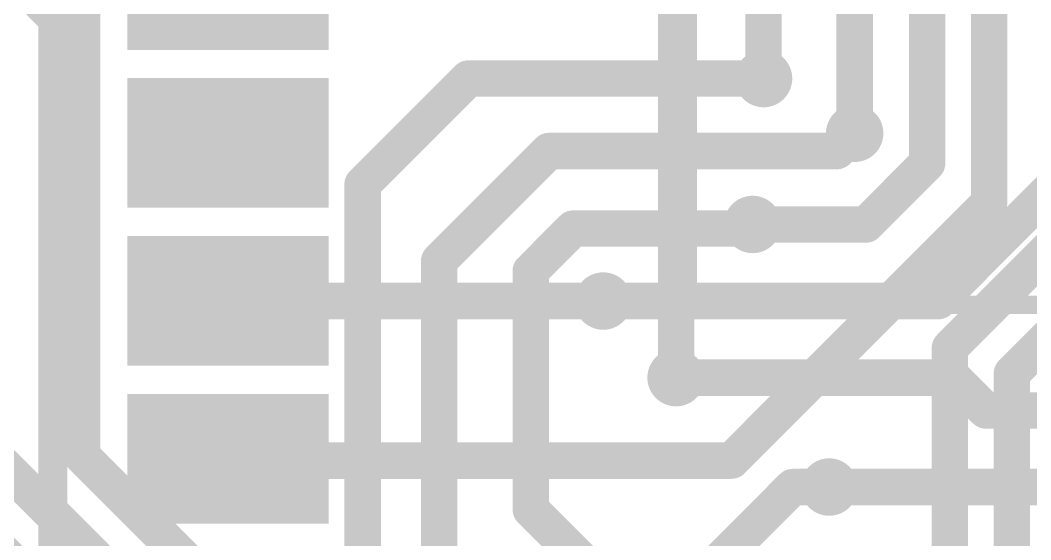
# Model space of a CAD drawing. Header units: millimetres. Extents: x 0.85 to 4.91, y 0.77 to 5.15.
# Drawn here: x 1.6471 to 1.9243, y 2.4745 to 2.617 of the extents above; entities that cross this region are included whole.
import ezdxf

# ---------------------------------------------------------------- set-up
doc = ezdxf.new("R2010")
doc.units = ezdxf.units.MM
doc.header["$MEASUREMENT"] = 0
for name, color, linetype in [('BottomLayer', 5, 'Continuous'), ('BottomPaste', 16, 'Continuous'), ('BottomSolder', 6, 'Continuous'), ('MultiLayer', 9, 'Continuous'), ('TopLayer', 1, 'Continuous'), ('TopOverlay', 2, 'Continuous'), ('ViaHoleLayer', 16, 'Continuous')]:
    doc.layers.add(name, color=color, linetype=linetype)

# ---------------------------------------------------------------- blocks, each defined once
blk = doc.blocks.new('S5P4418_B_8')
at = {"layer": 'BottomLayer'}
for points in [[(-1.02756, -0.55512), (-0.98032, -0.55512), (-1.02756, -0.52756), (-0.98032, -0.52756)], [(-1.02756, -0.59843), (-0.98032, -0.59843), (-1.02756, -0.57087), (-0.98032, -0.57087)], [(-1.02756, -0.64173), (-0.98032, -0.64173), (-1.02756, -0.61417), (-0.98032, -0.61417)], [(-1.02756, -0.68504), (-0.98032, -0.68504), (-1.02756, -0.65748), (-0.98032, -0.65748)]]:
    blk.add_solid(points, dxfattribs=at)
at = {"layer": 'BottomPaste'}
for points in [[(-1.02756, -0.55512), (-0.98032, -0.55512), (-1.02756, -0.52756), (-0.98032, -0.52756)], [(-1.02756, -0.59843), (-0.98032, -0.59843), (-1.02756, -0.57087), (-0.98032, -0.57087)], [(-1.02756, -0.64173), (-0.98032, -0.64173), (-1.02756, -0.61417), (-0.98032, -0.61417)], [(-1.02756, -0.68504), (-0.98032, -0.68504), (-1.02756, -0.65748), (-0.98032, -0.65748)]]:
    blk.add_solid(points, dxfattribs=at)
at = {"layer": 'BottomSolder'}
for points in [[(-1.03156, -0.55912), (-0.97632, -0.55912), (-1.03156, -0.52356), (-0.97632, -0.52356)], [(-1.03156, -0.60243), (-0.97632, -0.60243), (-1.03156, -0.56687), (-0.97632, -0.56687)], [(-1.03156, -0.64573), (-0.97632, -0.64573), (-1.03156, -0.61017), (-0.97632, -0.61017)], [(-1.03156, -0.68904), (-0.97632, -0.68904), (-1.03156, -0.65348), (-0.97632, -0.65348)]]:
    blk.add_solid(points, dxfattribs=at)
blk = doc.blocks.new('SIM7100AS2_10671_133')
at = {"layer": 'TopOverlay', "const_width": 0.005}
for points in [[(-0.59055, -0.59055), (-0.59055, -0.44094)], [(-0.59055, -0.59055), (-0.44094, -0.59055)]]:
    blk.add_lwpolyline(points, dxfattribs=at)
at = {"layer": 'TopOverlay', "const_width": 0.0025}
blk.add_lwpolyline([(-0.5918, -0.59055, 1), (-0.5893, -0.59055, 1)], format="xyb", close=True, dxfattribs=at)
blk.add_lwpolyline([(-0.5918, -0.59055, 1), (-0.5893, -0.59055, 1)], format="xyb", close=True, dxfattribs=at)

msp = doc.modelspace()

# ---------------------------------------------------------------- linework, layer by layer
at = {"layer": 'BottomLayer'}
for points, const_width in [([(1.91287, 2.56692), (1.91287, 3.72213)], 0.01), ([(1.89587, 2.57777), (1.89587, 3.71508)], 0.01), ([(1.876, 2.586), (1.876, 2.833)], 0.01), ([(1.851, 2.601), (1.851, 2.818)], 0.01), ([(1.827, 2.519), (1.827, 2.815)], 0.01), ([(1.636, 2.637), (1.656, 2.617)], 0.008), ([(1.656, 2.336), (1.656, 2.617)], 0.008), ([(1.87911, 2.561), (1.89587, 2.57777)], 0.01), ([(1.84221, 2.49625), (1.91287, 2.56692)], 0.01), ([(1.848, 2.561), (1.87911, 2.561)], 0.01), ([(1.90213, 2.52717), (1.933, 2.55804)], 0.01), ([(1.91913, 2.52013), (1.951, 2.552)], 0.01), ([(1.70406, 2.54005), (1.70411, 2.54)], 0.01), ([(1.70411, 2.54), (1.807, 2.54)], 0.01), ([(1.90213, 2.40913), (1.90213, 2.52717)], 0.01), ([(1.91913, 2.40013), (1.91913, 2.52013)], 0.01), ([(1.70406, 2.49674), (1.70455, 2.49625)], 0.01), ([(1.70455, 2.49625), (1.84221, 2.49625)], 0.01), ([(1.82343, 2.45343), (1.859, 2.489)], 0.01), ([(1.859, 2.489), (1.869, 2.489)], 0.01)]:
    msp.add_lwpolyline(points, dxfattribs=dict(at, const_width=const_width))
for points, const_width in [([(1.654, 2.617, 1), (1.658, 2.617, 1)], 0.004), ([(1.654, 2.617, 1), (1.658, 2.617, 1)], 0.004), ([(1.84706, 2.601, 1), (1.85494, 2.601, 1)], 0.00787), ([(1.8485, 2.601, 1), (1.8535, 2.601, 1)], 0.005), ([(1.87206, 2.586, 1), (1.87994, 2.586, 1)], 0.00787), ([(1.8735, 2.586, 1), (1.8785, 2.586, 1)], 0.005), ([(1.89337, 2.57777, 1), (1.89837, 2.57777, 1)], 0.005), ([(1.89337, 2.57777, 1), (1.89837, 2.57777, 1)], 0.005), ([(1.91037, 2.56692, 1), (1.91537, 2.56692, 1)], 0.005), ([(1.91037, 2.56692, 1), (1.91537, 2.56692, 1)], 0.005), ([(1.84406, 2.561, 1), (1.85194, 2.561, 1)], 0.00787), ([(1.8455, 2.561, 1), (1.8505, 2.561, 1)], 0.005), ([(1.87661, 2.561, 1), (1.88161, 2.561, 1)], 0.005), ([(1.87661, 2.561, 1), (1.88161, 2.561, 1)], 0.005), ([(1.80306, 2.54, 1), (1.81094, 2.54, 1)], 0.00787), ([(1.70156, 2.54005, 1), (1.70656, 2.54005, 1)], 0.005), ([(1.70161, 2.54, 1), (1.70661, 2.54, 1)], 0.005), ([(1.70161, 2.54, 1), (1.70661, 2.54, 1)], 0.005), ([(1.8045, 2.54, 1), (1.8095, 2.54, 1)], 0.005), ([(1.89963, 2.52717, 1), (1.90463, 2.52717, 1)], 0.005), ([(1.89963, 2.52717, 1), (1.90463, 2.52717, 1)], 0.005), ([(1.82306, 2.519, 1), (1.83094, 2.519, 1)], 0.00787), ([(1.8245, 2.519, 1), (1.8295, 2.519, 1)], 0.005), ([(1.91663, 2.52013, 1), (1.92163, 2.52013, 1)], 0.005), ([(1.91663, 2.52013, 1), (1.92163, 2.52013, 1)], 0.005), ([(1.70156, 2.49674, 1), (1.70656, 2.49674, 1)], 0.005), ([(1.70205, 2.49625, 1), (1.70705, 2.49625, 1)], 0.005), ([(1.70205, 2.49625, 1), (1.70705, 2.49625, 1)], 0.005), ([(1.83971, 2.49625, 1), (1.84471, 2.49625, 1)], 0.005), ([(1.83971, 2.49625, 1), (1.84471, 2.49625, 1)], 0.005), ([(1.86506, 2.489, 1), (1.87294, 2.489, 1)], 0.00787), ([(1.8565, 2.489, 1), (1.8615, 2.489, 1)], 0.005), ([(1.8565, 2.489, 1), (1.8615, 2.489, 1)], 0.005), ([(1.8665, 2.489, 1), (1.8715, 2.489, 1)], 0.005)]:
    msp.add_lwpolyline(points, format="xyb", close=True, dxfattribs=dict(at, const_width=const_width))
at = {"layer": 'MultiLayer', "const_width": 0.00787}
for points in [[(1.84706, 2.601, 1), (1.85494, 2.601, 1)], [(1.87206, 2.586, 1), (1.87994, 2.586, 1)], [(1.84406, 2.561, 1), (1.85194, 2.561, 1)], [(1.80306, 2.54, 1), (1.81094, 2.54, 1)], [(1.82306, 2.519, 1), (1.83094, 2.519, 1)], [(1.86506, 2.489, 1), (1.87294, 2.489, 1)]]:
    msp.add_lwpolyline(points, format="xyb", close=True, dxfattribs=at)
at = {"layer": 'TopLayer'}
for points, const_width in [([(1.899, 2.54), (1.991, 2.632)], 0.01), ([(1.664, 2.49755), (1.664, 2.63)], 0.01), ([(1.741, 2.572), (1.77, 2.601)], 0.01), ([(1.77, 2.601), (1.851, 2.601)], 0.01), ([(1.87113, 2.58113), (1.876, 2.586)], 0.01), ([(1.762, 2.551), (1.79213, 2.58113)], 0.01), ([(1.79213, 2.58113), (1.87113, 2.58113)], 0.01), ([(1.741, 2.44459), (1.741, 2.572)], 0.01), ([(1.57015, 2.56736), (1.81451, 2.323)], 0.01), ([(1.78713, 2.54823), (1.79877, 2.55987)], 0.01), ([(1.79877, 2.55987), (1.84687, 2.55987)], 0.01), ([(1.84687, 2.55987), (1.848, 2.561)], 0.01), ([(1.762, 2.463), (1.762, 2.551)], 0.01), ([(1.78713, 2.48287), (1.78713, 2.54823)], 0.01), ([(1.807, 2.54), (1.899, 2.54)], 0.01), ([(1.58488, 2.53), (1.81388, 2.301)], 0.008), ([(1.827, 2.519), (1.903, 2.519)], 0.01), ([(1.903, 2.519), (1.912, 2.51)], 0.01), ([(1.912, 2.51), (1.942, 2.51)], 0.01), ([(1.664, 2.49755), (1.78455, 2.377)], 0.01), ([(1.869, 2.489), (1.94911, 2.489)], 0.01), ([(1.78713, 2.48287), (1.838, 2.432)], 0.01)]:
    msp.add_lwpolyline(points, dxfattribs=dict(at, const_width=const_width))
for points, const_width in [([(1.84706, 2.601, 1), (1.85494, 2.601, 1)], 0.00787), ([(1.7675, 2.601, 1), (1.7725, 2.601, 1)], 0.005), ([(1.7675, 2.601, 1), (1.7725, 2.601, 1)], 0.005), ([(1.8485, 2.601, 1), (1.8535, 2.601, 1)], 0.005), ([(1.87206, 2.586, 1), (1.87994, 2.586, 1)], 0.00787), ([(1.8735, 2.586, 1), (1.8785, 2.586, 1)], 0.005), ([(1.78963, 2.58113, 1), (1.79463, 2.58113, 1)], 0.005), ([(1.78963, 2.58113, 1), (1.79463, 2.58113, 1)], 0.005), ([(1.86863, 2.58113, 1), (1.87363, 2.58113, 1)], 0.005), ([(1.86863, 2.58113, 1), (1.87363, 2.58113, 1)], 0.005), ([(1.7385, 2.572, 1), (1.7435, 2.572, 1)], 0.005), ([(1.7385, 2.572, 1), (1.7435, 2.572, 1)], 0.005), ([(1.84406, 2.561, 1), (1.85194, 2.561, 1)], 0.00787), ([(1.79627, 2.55987, 1), (1.80127, 2.55987, 1)], 0.005), ([(1.79627, 2.55987, 1), (1.80127, 2.55987, 1)], 0.005), ([(1.84437, 2.55987, 1), (1.84937, 2.55987, 1)], 0.005), ([(1.84437, 2.55987, 1), (1.84937, 2.55987, 1)], 0.005), ([(1.8455, 2.561, 1), (1.8505, 2.561, 1)], 0.005), ([(1.7595, 2.551, 1), (1.7645, 2.551, 1)], 0.005), ([(1.7595, 2.551, 1), (1.7645, 2.551, 1)], 0.005), ([(1.78463, 2.54823, 1), (1.78963, 2.54823, 1)], 0.005), ([(1.78463, 2.54823, 1), (1.78963, 2.54823, 1)], 0.005), ([(1.80306, 2.54, 1), (1.81094, 2.54, 1)], 0.00787), ([(1.8045, 2.54, 1), (1.8095, 2.54, 1)], 0.005), ([(1.8965, 2.54, 1), (1.9015, 2.54, 1)], 0.005), ([(1.8965, 2.54, 1), (1.9015, 2.54, 1)], 0.005), ([(1.82306, 2.519, 1), (1.83094, 2.519, 1)], 0.00787), ([(1.8245, 2.519, 1), (1.8295, 2.519, 1)], 0.005), ([(1.9005, 2.519, 1), (1.9055, 2.519, 1)], 0.005), ([(1.9005, 2.519, 1), (1.9055, 2.519, 1)], 0.005), ([(1.9095, 2.51, 1), (1.9145, 2.51, 1)], 0.005), ([(1.9095, 2.51, 1), (1.9145, 2.51, 1)], 0.005), ([(1.6615, 2.49755, 1), (1.6665, 2.49755, 1)], 0.005), ([(1.6615, 2.49755, 1), (1.6665, 2.49755, 1)], 0.005), ([(1.86506, 2.489, 1), (1.87294, 2.489, 1)], 0.00787), ([(1.8665, 2.489, 1), (1.8715, 2.489, 1)], 0.005), ([(1.78463, 2.48287, 1), (1.78963, 2.48287, 1)], 0.005), ([(1.78463, 2.48287, 1), (1.78963, 2.48287, 1)], 0.005)]:
    msp.add_lwpolyline(points, format="xyb", close=True, dxfattribs=dict(at, const_width=const_width))
at = {"layer": 'ViaHoleLayer', "const_width": 0.00394}
for points in [[(1.84903, 2.601, 1), (1.85297, 2.601, 1)], [(1.87403, 2.586, 1), (1.87797, 2.586, 1)], [(1.84603, 2.561, 1), (1.84997, 2.561, 1)], [(1.80503, 2.54, 1), (1.80897, 2.54, 1)], [(1.82503, 2.519, 1), (1.82897, 2.519, 1)], [(1.86703, 2.489, 1), (1.87097, 2.489, 1)]]:
    msp.add_lwpolyline(points, format="xyb", close=True, dxfattribs=at)

# ---------------------------------------------------------------- block references
at = {"rotation": 360}
msp.add_blockref('S5P4418_B_8', (2.708, 3.168), dxfattribs=at)
msp.add_blockref('SIM7100AS2_10671_133', (2.4208, 3.12951))

doc.saveas('drawing.dxf')
